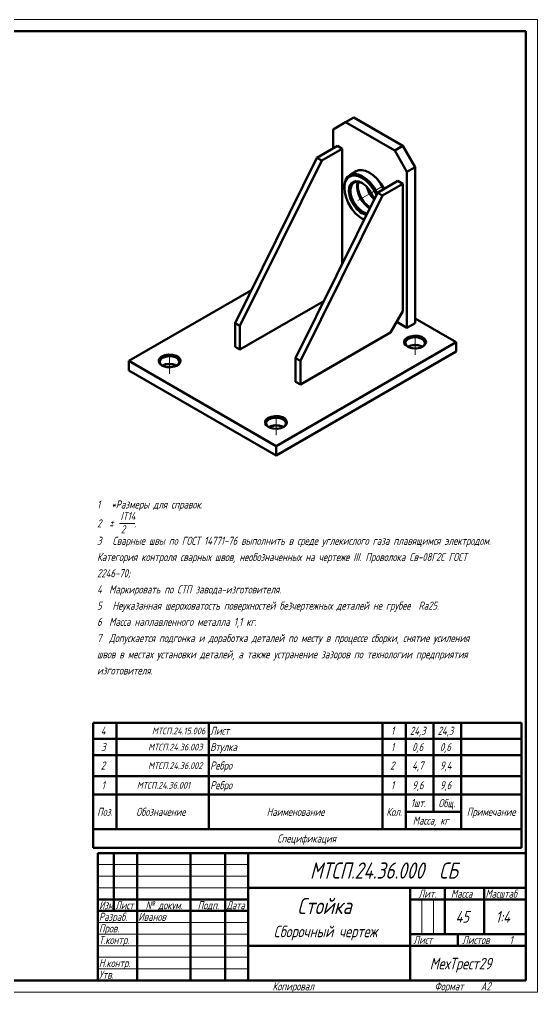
# Model space of a CAD drawing. Header units: millimetres. Extents: x 0 to 594, y 0 to 420.
# Drawn here: x 370.2 to 594, y -0.2 to 420 of the extents above; entities that cross this region are included whole.
import ezdxf

# ---------------------------------------------------------------- set-up
doc = ezdxf.new("R2010")
doc.units = ezdxf.units.MM
for name, pattern in [('K5LT_AXLED', [12, 7.5, -1.5, 1.5, -1.5]), ('K5LT_BASIC', [0]), ('K5LT_THIN', [0])]:
    doc.linetypes.add(name, pattern=pattern)
doc.layers.add('Системный слой', color=7, linetype='Continuous')
doc.styles.add('KTEXTSTYLE', font='GOST_AU.SHX', dxfattribs={"width": 0.96, "height": 5})

# ---------------------------------------------------------------- blocks, each defined once
blk = doc.blocks.new('U0')
at = {"layer": 'Системный слой', "color": 150, "linetype": 'K5LT_BASIC', "lineweight": 60, "true_color": 0x0080ff}
for p, q in [((402.06, 116.28), (412.06, 116.28)), ((402.06, 93.28), (402.06, 116.28)), ((412.06, 116.28), (452.06, 116.28)), ((412.06, 93.28), (412.06, 116.28)), ((452.06, 116.28), (527.06, 116.28)), ((452.06, 93.28), (452.06, 116.28)), ((527.06, 116.28), (537.06, 116.28)), ((527.06, 93.28), (527.06, 116.28)), ((537.06, 116.28), (549.06, 116.28)), ((537.06, 93.28), (537.06, 116.28)), ((549.06, 116.28), (561.06, 116.28)), ((549.06, 93.28), (549.06, 116.28)), ((561.06, 116.28), (587.06, 116.28)), ((561.06, 93.28), (561.06, 116.28)), ((587.06, 93.28), (587.06, 116.28)), ((402.06, 109.28), (412.06, 109.28)), ((412.06, 109.28), (452.06, 109.28)), ((452.06, 109.28), (527.06, 109.28)), ((527.06, 109.28), (537.06, 109.28)), ((537.06, 109.28), (549.06, 109.28)), ((549.06, 109.28), (561.06, 109.28)), ((561.06, 109.28), (587.06, 109.28)), ((402.06, 102.28), (412.06, 102.28)), ((412.06, 102.28), (452.06, 102.28)), ((452.06, 102.28), (527.06, 102.28)), ((527.06, 102.28), (537.06, 102.28)), ((537.06, 102.28), (549.06, 102.28)), ((549.06, 102.28), (561.06, 102.28)), ((561.06, 102.28), (587.06, 102.28)), ((402.06, 85.28), (402.06, 93.28)), ((402.06, 93.28), (412.06, 93.28)), ((412.06, 85.28), (412.06, 93.28)), ((412.06, 93.28), (452.06, 93.28)), ((452.06, 85.28), (452.06, 93.28)), ((452.06, 93.28), (527.06, 93.28)), ((527.06, 85.28), (527.06, 93.28)), ((527.06, 93.28), (537.06, 93.28)), ((537.06, 85.28), (537.06, 93.28)), ((537.06, 93.28), (549.06, 93.28)), ((549.06, 85.28), (549.06, 93.28)), ((549.06, 93.28), (561.06, 93.28)), ((561.06, 85.28), (561.06, 93.28)), ((561.06, 93.28), (587.06, 93.28)), ((587.06, 85.28), (587.06, 93.28)), ((402.06, 85.28), (412.06, 85.28)), ((402.06, 70.28), (402.06, 85.28)), ((412.06, 85.28), (452.06, 85.28)), ((412.06, 70.28), (412.06, 85.28)), ((452.06, 85.28), (527.06, 85.28)), ((452.06, 70.28), (452.06, 85.28)), ((527.06, 85.28), (537.06, 85.28)), ((527.06, 70.28), (527.06, 85.28)), ((537.06, 85.28), (549.06, 85.28)), ((537.06, 77.78), (537.06, 85.28)), ((549.06, 85.28), (561.06, 85.28)), ((549.06, 77.78), (549.06, 85.28)), ((561.06, 85.28), (587.06, 85.28)), ((561.06, 77.78), (561.06, 85.28)), ((587.06, 70.28), (587.06, 85.28)), ((537.06, 77.78), (561.06, 77.78)), ((537.06, 70.28), (537.06, 77.78)), ((561.06, 70.28), (561.06, 77.78)), ((402.06, 70.28), (587.06, 70.28)), ((402.06, 62.28), (402.06, 70.28)), ((587.06, 62.28), (587.06, 70.28)), ((402.06, 62.28), (587.06, 62.28))]:
    blk.add_line(p, q, dxfattribs=at)
at = {"layer": 'Системный слой', "color": 7, "attachment_point": 1, "style": 'KTEXTSTYLE'}
for s, insert, char_height in [('\\H3.5;\\W0.965;\\Q15;\\Q15;4', (405.31, 114.56), 3.5), ('\\H3.5;\\W0.965;\\Q15;\\Q15;\\H2.90;         МТСП.24.15.006', (412.56, 114.21), 2.9), ('\\H3.5;\\W0.965;\\Q15;\\Q15;Лист', (452.56, 114.56), 3.5), ('\\H3.5;\\W0.965;\\Q15;\\Q15;1', (530.68, 114.56), 3.5), ('\\H3.5;\\W0.965;\\Q15;\\Q15;24,3', (538.86, 114.56), 3.5), ('\\H3.5;\\W0.965;\\Q15;\\Q15;24,3', (550.86, 114.56), 3.5), ('\\H3.5;\\W0.965;\\Q15;\\Q15;3', (405.45, 107.56), 3.5), ('\\H3.5;\\W0.965;\\Q15;\\Q15;\\H2.90;        МТСП.24.36.003', (412.56, 107.21), 2.9), ('\\H3.5;\\W0.965;\\Q15;\\Q15;Втулка', (452.56, 107.56), 3.5), ('\\H3.5;\\W0.965;\\Q15;\\Q15;1', (530.68, 107.56), 3.5), ('\\H3.5;\\W0.965;\\Q15;\\Q15;0,6', (539.83, 107.56), 3.5), ('\\H3.5;\\W0.965;\\Q15;\\Q15;0,6', (551.83, 107.56), 3.5), ('\\H3.5;\\W0.965;\\Q15;\\Q15;2', (405.31, 99.56), 3.5), ('\\H3.5;\\W0.965;\\Q15;\\Q15;\\H2.90;        МТСП.24.36.002', (412.56, 99.21), 2.9), ('\\H3.5;\\W0.965;\\Q15;\\Q15;Ребро', (452.56, 99.56), 3.5), ('\\H3.5;\\W0.965;\\Q15;\\Q15;2', (530.31, 99.56), 3.5), ('\\H3.5;\\W0.965;\\Q15;\\Q15;4,7', (539.83, 99.56), 3.5), ('\\H3.5;\\W0.965;\\Q15;\\Q15;9,4', (551.83, 99.56), 3.5), ('\\H3.5;\\W0.965;\\Q15;\\Q15;1', (405.68, 91.06), 3.5), ('\\H3.5;\\W0.965;\\Q15;\\Q15;\\H2.90;МТСП.24.36.001', (420.9, 90.72), 2.9), ('\\H3.5;\\W0.965;\\Q15;\\Q15;Ребро', (452.56, 91.06), 3.5), ('\\H3.5;\\W0.965;\\Q15;\\Q15;1', (530.68, 91.06), 3.5), ('\\H3.5;\\W0.965;\\Q15;\\Q15;9,6', (539.83, 91.06), 3.5), ('\\H3.5;\\W0.965;\\Q15;\\Q15;9,6', (551.83, 91.06), 3.5), ('\\H3.5;\\W0.965;\\Q15;\\Q15;1шт.', (539.22, 83.35), 3.5), ('\\H3.5;\\W0.965;\\Q15;\\Q15;Общ.', (551.17, 83.31), 3.5), ('\\H3.5;\\W0.965;\\Q15;\\Q15;Поз.', (403.73, 79.57), 3.5), ('\\H3.5;\\W0.965;\\Q15;\\Q15;Обозначение', (420.63, 79.56), 3.5), ('\\H3.5;\\W0.965;\\Q15;\\Q15;Наименование', (476.98, 79.56), 3.5), ('\\H3.5;\\W0.965;\\Q15;\\Q15;Кол.', (528.68, 79.57), 3.5), ('\\H3.5;\\W0.965;\\Q15;\\Q15;Масса, кг', (540.09, 75.81), 3.5), ('\\H3.5;\\W0.965;\\Q15;\\Q15;Примечание', (563.42, 79.58), 3.5), ('\\H3.5;\\W0.965;\\Q15;\\Q15;Спецификация', (481.56, 68.06), 3.5)]:
    blk.add_mtext(s, dxfattribs=dict(at, insert=insert, char_height=char_height))
blk = doc.blocks.new('U10')
at = {"layer": 'Системный слой', "color": 150, "linetype": 'K5LT_BASIC', "lineweight": 60, "true_color": 0x0080ff}
for p, q in [((516.02, 347.95), (516.24, 346.22)), ((516.24, 346.22), (516.84, 344.27)), ((516.84, 344.27), (517.88, 342.24)), ((517.88, 342.24), (519.25, 340.38)), ((519.25, 340.38), (520.76, 338.97)), ((520.76, 338.97), (521.49, 338.47))]:
    blk.add_line(p, q, dxfattribs=at)
blk = doc.blocks.new('U11')
at = {"layer": 'Системный слой', "color": 150, "linetype": 'K5LT_BASIC', "lineweight": 60, "true_color": 0x0080ff}
for p, q in [((513.79, 353.18), (512.86, 352.8)), ((515.11, 353.32), (513.79, 353.18)), ((516.59, 353.07), (515.11, 353.32)), ((518.22, 352.39), (516.59, 353.07)), ((510.72, 349.49), (510.53, 347.79)), ((511.18, 350.91), (510.72, 349.49)), ((511.91, 352.02), (511.18, 350.91)), ((512.86, 352.8), (511.91, 352.02)), ((519.95, 351.24), (518.22, 352.39)), ((521.73, 349.57), (519.95, 351.24)), ((523.4, 347.44), (521.73, 349.57)), ((510.53, 347.79), (510.53, 347.65)), ((524.78, 345.05), (523.4, 347.44)), ((518.49, 333.87), (519.09, 333.55))]:
    blk.add_line(p, q, dxfattribs=at)
blk = doc.blocks.new('U12')
at = {"layer": 'Системный слой', "color": 150, "linetype": 'K5LT_BASIC', "lineweight": 60, "true_color": 0x0080ff}
for p, q in [((511.04, 350.11), (510.64, 348.66)), ((511.71, 351.25), (511.04, 350.11)), ((512.6, 352.07), (511.71, 351.25)), ((513.71, 352.54), (512.6, 352.07)), ((515.01, 352.66), (513.71, 352.54)), ((516.47, 352.38), (515.01, 352.66)), ((518.08, 351.66), (516.47, 352.38)), ((519.79, 350.47), (518.08, 351.66)), ((521.52, 348.76), (519.79, 350.47)), ((510.64, 348.66), (510.53, 347.24)), ((510.53, 347.24), (510.71, 345.28)), ((510.71, 345.28), (511.26, 343.09)), ((523.12, 346.6), (521.52, 348.76)), ((524.38, 344.24), (523.12, 346.6)), ((511.26, 343.09), (512.23, 340.74)), ((512.23, 340.74), (513.61, 338.41)), ((513.61, 338.41), (515.27, 336.37)), ((515.27, 336.37), (517.01, 334.82)), ((517.01, 334.82), (518.13, 334.07)), ((518.13, 334.07), (519.11, 333.58))]:
    blk.add_line(p, q, dxfattribs=at)
blk = doc.blocks.new('U13')
at = {"layer": 'Системный слой', "color": 150, "linetype": 'K5LT_BASIC', "lineweight": 60, "true_color": 0x0080ff}
for p, q in [((516.82, 354.86), (515.69, 354.43)), ((518.16, 354.94), (516.82, 354.86)), ((519.67, 354.63), (518.16, 354.94)), ((521.32, 353.87), (519.67, 354.63)), ((522.72, 352.92), (521.32, 353.87)), ((524.5, 351.27), (522.72, 352.92)), ((526.18, 349.15), (524.5, 351.27)), ((527.57, 346.76), (526.18, 349.15))]:
    blk.add_line(p, q, dxfattribs=at)
blk = doc.blocks.new('U14')
at = {"layer": 'Системный слой', "color": 150, "linetype": 'K5LT_BASIC', "lineweight": 60, "true_color": 0x0080ff}
for p, q in [((513.98, 348.88), (513.46, 347.9)), ((514.74, 349.55), (513.98, 348.88)), ((514.83, 349.6), (514.74, 349.55)), ((515.82, 349.89), (514.83, 349.6)), ((516.99, 349.79), (515.82, 349.89)), ((518.31, 349.28), (516.99, 349.79)), ((513.46, 347.9), (513.2, 346.61)), ((513.2, 346.61), (513.26, 345.05)), ((513.26, 345.05), (513.68, 343.25)), ((513.68, 343.25), (514.52, 341.29)), ((514.52, 341.29), (515.75, 339.4)), ((515.75, 339.4), (517.19, 337.87)), ((517.19, 337.87), (518.49, 336.93)), ((518.49, 336.93), (519.83, 336.36)), ((519.83, 336.36), (520.42, 336.24))]:
    blk.add_line(p, q, dxfattribs=at)
blk = doc.blocks.new('U15')
at = {"layer": 'Системный слой', "color": 150, "linetype": 'K5LT_BASIC', "lineweight": 60, "true_color": 0x0080ff}
for p, q in [((513.59, 349.36), (512.95, 348.47)), ((514.45, 349.94), (513.59, 349.36)), ((515.51, 350.15), (514.45, 349.94)), ((516.75, 349.98), (515.51, 350.15)), ((518.13, 349.38), (516.75, 349.98)), ((518.49, 349.17), (518.13, 349.38)), ((519.99, 347.95), (518.49, 349.17)), ((512.57, 347.26), (512.49, 345.77)), ((512.49, 345.77), (512.74, 344.01)), ((512.95, 348.47), (512.57, 347.26)), ((521.44, 346.24), (519.99, 347.95)), ((522.62, 344.24), (521.44, 346.24)), ((512.74, 344.01), (513.38, 342.06)), ((513.38, 342.06), (514.45, 340.03)), ((523.39, 342.24), (522.62, 344.24)), ((514.45, 340.03), (515.85, 338.2)), ((515.85, 338.2), (517.35, 336.83)), ((517.35, 336.83), (518.13, 336.32)), ((518.13, 336.32), (519.52, 335.72)), ((519.52, 335.72), (520.1, 335.59))]:
    blk.add_line(p, q, dxfattribs=at)
blk = doc.blocks.new('U16')
at = {"layer": 'Системный слой', "color": 150, "linetype": 'K5LT_BASIC', "lineweight": 60, "true_color": 0x0080ff}
for p, q in [((522.93, 352.82), (521.67, 353.67)), ((524.67, 351.23), (522.93, 352.82)), ((526.32, 349.16), (524.67, 351.23)), ((527.67, 346.82), (526.32, 349.16))]:
    blk.add_line(p, q, dxfattribs=at)
blk = doc.blocks.new('U17')
at = {"layer": 'Системный слой', "color": 150, "linetype": 'K5LT_BASIC', "lineweight": 60, "true_color": 0x0080ff}
for p, q in [((516.43, 349.89), (516.08, 348.7)), ((516.08, 348.7), (516.01, 347.75)), ((516.01, 347.75), (516.19, 346.1)), ((516.19, 346.1), (516.74, 344.24)), ((516.74, 344.24), (517.72, 342.27)), ((517.72, 342.27), (519.05, 340.47)), ((519.05, 340.47), (520.51, 339.11)), ((520.51, 339.11), (521.32, 338.56)), ((521.32, 338.56), (521.52, 338.45))]:
    blk.add_line(p, q, dxfattribs=at)
blk = doc.blocks.new('U18')
at = {"layer": 'Системный слой', "color": 150, "linetype": 'K5LT_BASIC', "lineweight": 60, "true_color": 0x0080ff}
for p, q in [((477.84, 243.95), (478.01, 244.05)), ((478.01, 244.05), (479.18, 244.53)), ((479.18, 244.53), (480.7, 244.76)), ((480.7, 244.76), (482.39, 244.64)), ((482.39, 244.64), (483.8, 244.17)), ((483.8, 244.17), (484.02, 244.05)), ((484.02, 244.05), (484.18, 243.95))]:
    blk.add_line(p, q, dxfattribs=at)
blk = doc.blocks.new('U19')
at = {"layer": 'Системный слой', "color": 150, "linetype": 'K5LT_BASIC', "lineweight": 60, "true_color": 0x0080ff}
for p, q in [((537.06, 281.02), (537.65, 281.71)), ((537.65, 281.71), (538.11, 282.02)), ((538.11, 282.02), (539.28, 282.5)), ((539.28, 282.5), (540.81, 282.73)), ((540.81, 282.73), (542.49, 282.6)), ((542.49, 282.6), (543.9, 282.14)), ((543.9, 282.14), (544.82, 281.48)), ((536.87, 280.28), (537.06, 281.02)), ((536.88, 280.09), (536.87, 280.28)), ((537.19, 279.34), (536.88, 280.09)), ((537.94, 278.65), (537.19, 279.34)), ((544.58, 278.86), (544.29, 278.65)), ((545.17, 279.54), (544.58, 278.86)), ((544.82, 281.48), (545.29, 280.75)), ((545.37, 280.28), (545.17, 279.54)), ((545.29, 280.75), (545.37, 280.28))]:
    blk.add_line(p, q, dxfattribs=at)
blk = doc.blocks.new('U20')
at = {"layer": 'Системный слой', "color": 150, "linetype": 'K5LT_BASIC', "lineweight": 60, "true_color": 0x0080ff}
for p, q in [((431.88, 270.48), (432.04, 270.59)), ((432.04, 270.59), (433.22, 271.07)), ((433.22, 271.07), (434.74, 271.3)), ((434.74, 271.3), (436.43, 271.17)), ((436.43, 271.17), (437.84, 270.7)), ((437.84, 270.7), (438.06, 270.59)), ((438.06, 270.59), (438.22, 270.48))]:
    blk.add_line(p, q, dxfattribs=at)
blk = doc.blocks.new('U21')
at = {"layer": 'Системный слой', "color": 150, "linetype": 'K5LT_BASIC', "lineweight": 60, "true_color": 0x0080ff}
for p, q in [((431, 272.86), (431.59, 273.54)), ((431.59, 273.54), (432.04, 273.85)), ((432.04, 273.85), (433.22, 274.33)), ((433.22, 274.33), (434.74, 274.56)), ((434.74, 274.56), (436.43, 274.44)), ((436.43, 274.44), (437.84, 273.97)), ((437.84, 273.97), (438.76, 273.32)), ((438.76, 273.32), (439.22, 272.58)), ((430.8, 272.12), (431, 272.86)), ((430.81, 271.93), (430.8, 272.12)), ((431.12, 271.18), (430.81, 271.93)), ((431.88, 270.48), (431.12, 271.18)), ((438.51, 270.7), (438.22, 270.48)), ((439.1, 271.38), (438.51, 270.7)), ((439.3, 272.12), (439.1, 271.38)), ((439.22, 272.58), (439.3, 272.12))]:
    blk.add_line(p, q, dxfattribs=at)
blk = doc.blocks.new('U22')
at = {"layer": 'Системный слой', "color": 150, "linetype": 'K5LT_BASIC', "lineweight": 60, "true_color": 0x0080ff}
for p, q in [((537.94, 278.65), (538.11, 278.75)), ((538.11, 278.75), (539.28, 279.23)), ((539.28, 279.23), (540.81, 279.46)), ((540.81, 279.46), (542.49, 279.34)), ((542.49, 279.34), (543.9, 278.87)), ((543.9, 278.87), (544.12, 278.75)), ((544.12, 278.75), (544.29, 278.65))]:
    blk.add_line(p, q, dxfattribs=at)
blk = doc.blocks.new('U23')
at = {"layer": 'Системный слой', "color": 150, "linetype": 'K5LT_BASIC', "lineweight": 60, "true_color": 0x0080ff}
for p, q in [((430.34, 272.88), (430.71, 273.64)), ((430.71, 273.64), (431.47, 274.33)), ((431.47, 274.33), (431.69, 274.47)), ((431.69, 274.47), (432.92, 274.98)), ((432.92, 274.98), (434.51, 275.25)), ((434.51, 275.25), (436.3, 275.17)), ((436.3, 275.17), (437.87, 274.73)), ((437.87, 274.73), (438.97, 274.08)), ((438.97, 274.08), (439.6, 273.32)), ((439.6, 273.32), (439.8, 272.52)), ((430.36, 272.08), (430.34, 272.88)), ((430.8, 271.3), (430.36, 272.08)), ((431.69, 270.59), (430.8, 271.3)), ((432.23, 270.32), (431.69, 270.59)), ((433.8, 269.88), (432.23, 270.32)), ((435.59, 269.8), (433.8, 269.88)), ((437.18, 270.07), (435.59, 269.8)), ((438.41, 270.59), (437.18, 270.07)), ((439.01, 271.01), (438.41, 270.59)), ((439.6, 271.74), (439.01, 271.01)), ((439.8, 272.52), (439.6, 271.74))]:
    blk.add_line(p, q, dxfattribs=at)
blk = doc.blocks.new('U24')
at = {"layer": 'Системный слой', "color": 150, "linetype": 'K5LT_BASIC', "lineweight": 60, "true_color": 0x0080ff}
for p, q in [((431.88, 270.48), (433.18, 270.96)), ((433.18, 270.96), (434.82, 271.18)), ((434.82, 271.18), (436.6, 271.04)), ((436.6, 271.04), (438.1, 270.55)), ((438.1, 270.55), (438.22, 270.48))]:
    blk.add_line(p, q, dxfattribs=at)
blk = doc.blocks.new('U25')
at = {"layer": 'Системный слой', "color": 150, "linetype": 'K5LT_BASIC', "lineweight": 60, "true_color": 0x0080ff}
for p, q in [((536.4, 281.04), (536.78, 281.81)), ((536.78, 281.81), (537.54, 282.49)), ((537.54, 282.49), (537.76, 282.63)), ((537.76, 282.63), (538.99, 283.14)), ((538.99, 283.14), (540.58, 283.42)), ((540.58, 283.42), (542.37, 283.34)), ((542.37, 283.34), (543.94, 282.9)), ((543.94, 282.9), (545.03, 282.24)), ((545.03, 282.24), (545.66, 281.48)), ((536.43, 280.24), (536.4, 281.04)), ((536.87, 279.46), (536.43, 280.24)), ((537.76, 278.75), (536.87, 279.46)), ((538.29, 278.48), (537.76, 278.75)), ((539.87, 278.05), (538.29, 278.48)), ((541.65, 277.97), (539.87, 278.05)), ((543.24, 278.24), (541.65, 277.97)), ((544.47, 278.75), (543.24, 278.24)), ((545.07, 279.17), (544.47, 278.75)), ((545.66, 279.9), (545.07, 279.17)), ((545.66, 281.48), (545.87, 280.69)), ((545.87, 280.69), (545.66, 279.9))]:
    blk.add_line(p, q, dxfattribs=at)
blk = doc.blocks.new('U26')
at = {"layer": 'Системный слой', "color": 150, "linetype": 'K5LT_BASIC', "lineweight": 60, "true_color": 0x0080ff}
for p, q in [((479.18, 247.8), (480.7, 248.03)), ((480.7, 248.03), (482.39, 247.9)), ((476.76, 245.58), (476.96, 246.32)), ((476.77, 245.39), (476.76, 245.58)), ((477.09, 244.64), (476.77, 245.39)), ((476.96, 246.32), (477.55, 247)), ((477.84, 243.95), (477.09, 244.64)), ((477.55, 247), (478.01, 247.32)), ((478.01, 247.32), (479.18, 247.8)), ((482.39, 247.9), (483.8, 247.43)), ((483.8, 247.43), (484.72, 246.78)), ((484.47, 244.16), (484.18, 243.95)), ((485.06, 244.84), (484.47, 244.16)), ((484.72, 246.78), (485.19, 246.04)), ((485.26, 245.58), (485.06, 244.84)), ((485.19, 246.04), (485.26, 245.58))]:
    blk.add_line(p, q, dxfattribs=at)
blk = doc.blocks.new('U27')
at = {"layer": 'Системный слой', "color": 150, "linetype": 'K5LT_BASIC', "lineweight": 60, "true_color": 0x0080ff}
for p, q in [((477.65, 247.93), (478.89, 248.44)), ((478.89, 248.44), (480.48, 248.71)), ((480.48, 248.71), (482.26, 248.64)), ((482.26, 248.64), (483.83, 248.2)), ((483.83, 248.2), (484.93, 247.54)), ((476.3, 246.34), (476.67, 247.11)), ((476.33, 245.54), (476.3, 246.34)), ((476.76, 244.76), (476.33, 245.54)), ((476.67, 247.11), (477.43, 247.79)), ((477.65, 244.05), (476.76, 244.76)), ((477.43, 247.79), (477.65, 247.93)), ((478.19, 243.78), (477.65, 244.05)), ((479.76, 243.34), (478.19, 243.78)), ((484.37, 244.05), (483.14, 243.54)), ((484.97, 244.47), (484.37, 244.05)), ((484.93, 247.54), (485.56, 246.78)), ((485.56, 245.2), (484.97, 244.47)), ((485.56, 246.78), (485.76, 245.98)), ((485.76, 245.98), (485.56, 245.2)), ((481.55, 243.27), (479.76, 243.34)), ((483.14, 243.54), (481.55, 243.27))]:
    blk.add_line(p, q, dxfattribs=at)
blk = doc.blocks.new('U28')
at = {"layer": 'Системный слой', "color": 150, "linetype": 'K5LT_BASIC', "lineweight": 60, "true_color": 0x0080ff}
for p, q in [((477.84, 243.95), (479.14, 244.43)), ((479.14, 244.43), (480.78, 244.65)), ((480.78, 244.65), (482.56, 244.5)), ((482.56, 244.5), (484.06, 244.01)), ((484.06, 244.01), (484.18, 243.95))]:
    blk.add_line(p, q, dxfattribs=at)
blk = doc.blocks.new('U29')
at = {"layer": 'Системный слой', "color": 150, "linetype": 'K5LT_BASIC', "lineweight": 60, "true_color": 0x0080ff}
for p, q in [((537.94, 278.65), (539.24, 279.13)), ((539.24, 279.13), (540.88, 279.35)), ((540.88, 279.35), (542.67, 279.2)), ((542.67, 279.2), (544.16, 278.71)), ((544.16, 278.71), (544.29, 278.65))]:
    blk.add_line(p, q, dxfattribs=at)
blk = doc.blocks.new('U30')
at = {"layer": 'Системный слой', "color": 150, "linetype": 'K5LT_BASIC', "lineweight": 60, "true_color": 0x0080ff}
for p, q in [((516.37, 347.95), (516.54, 349.4)), ((516.54, 349.4), (516.68, 349.86)), ((516.43, 346.98), (516.37, 347.95)), ((516.88, 345.04), (516.43, 346.98)), ((517.78, 342.98), (516.88, 345.04)), ((518.99, 341.15), (517.78, 342.98)), ((520.33, 339.74), (518.99, 341.15)), ((521.67, 338.77), (520.33, 339.74))]:
    blk.add_line(p, q, dxfattribs=at)
blk = doc.blocks.new('U31')
at = {"layer": 'Системный слой', "color": 150, "linetype": 'K5LT_BASIC', "lineweight": 60, "true_color": 0x0080ff}
for p, q in [((520.95, 345.74), (520.22, 347.72)), ((522.07, 343.8), (520.95, 345.74)), ((523.39, 342.23), (522.07, 343.8))]:
    blk.add_line(p, q, dxfattribs=at)
blk = doc.blocks.new('U32')
at = {"color": 7, "linetype": 'K5LT_THIN', "lineweight": 18}
for p, q in [((0, 420), (594, 420)), ((594, 420), (594, 0)), ((404, 55), (469, 55)), ((404, 50), (469, 50)), ((404, 45), (469, 45)), ((543.96, 25), (543.96, 40)), ((548.98, 25), (548.98, 40)), ((404, 30), (469, 30)), ((404, 25), (469, 25)), ((404, 20), (469, 20)), ((404, 15), (469, 15)), ((404, 10), (469, 10)), ((594, 0), (0, 0))]:
    blk.add_line(p, q, dxfattribs=at)
at = {"color": 150, "linetype": 'K5LT_BASIC', "lineweight": 60, "true_color": 0x0080ff}
for p, q in [((20, 415), (589, 415)), ((589, 415), (589, 5)), ((404, 60), (589, 60)), ((404, 5), (404, 60)), ((411, 35), (411, 60)), ((421, 5), (421, 60)), ((444, 5), (444, 60)), ((459, 5), (459, 60)), ((469, 5), (469, 60)), ((469, 45), (589, 45)), ((539, 5), (539, 45)), ((554, 25), (554, 45)), ((571, 25), (571, 45)), ((404, 40), (469, 40)), ((539, 40), (554, 40)), ((554, 40), (589, 40)), ((404, 35), (469, 35)), ((539, 25), (589, 25)), ((559.57, 20), (559.57, 25)), ((469, 20), (539, 20)), ((539, 20), (589, 20)), ((589, 5), (20, 5))]:
    blk.add_line(p, q, dxfattribs=at)
at = {"color": 7, "attachment_point": 1, "style": 'KTEXTSTYLE'}
for s, insert, char_height in [('\\H3.5;\\W0.965;\\Q15;\\Q15;\\H7.00;МТСП.24.36.000', (495.68, 55.95), 7), ('\\H3.5;\\W0.965;\\Q15;\\Q15;\\H7.00; ', (548.47, 55.95), 7), ('\\H3.5;\\W0.965;\\Q15;\\Q15;\\H7.00;СБ', (551.43, 55.95), 7), ('\\H3.5;\\W0.965;\\Q15;\\Q15;Лит.', (542.56, 44.23), 3.5), ('\\H3.5;\\W0.965;\\Q15;\\Q15;Масса', (556.58, 44.23), 3.5), ('\\H3.5;\\W0.965;\\Q15;\\Q15;\\W0.941;Масштаб', (571.52, 44.23), 3.5), ('\\H3.5;\\W0.965;\\Q15;\\Q15;\\W0.797;Изм.', (404.61, 39.23), 3.5), ('\\H3.5;\\W0.965;\\Q15;\\Q15;\\W0.807;Лист', (411.6, 39.23), 3.5), ('\\H3.5;\\W0.965;\\Q15;\\Q15;№ докум.', (424.67, 39.23), 3.5), ('\\H3.5;\\W0.965;\\Q15;\\Q15;Подп.', (447.15, 39.23), 3.5), ('\\H3.5;\\W0.965;\\Q15;\\Q15;\\W0.807;Дата', (459.6, 39.23), 3.5), ('\\H3.5;\\W0.965;\\Q15;\\Q15;\\H7.00;Стойка', (490.22, 40.65), 7), ('\\H3.5;\\W0.965;\\Q15;\\Q15;Разраб.', (404.5, 34.23), 3.5), ('\\H3.5;\\W0.965;\\Q15;\\Q15;Иванов', (421.5, 34.23), 3.5), ('\\H3.5;\\W0.965;\\Q15;\\Q15;\\H5.00;45', (558.61, 34.97), 5), ('\\H3.5;\\W0.965;\\Q15;\\Q15;\\H5.00;1:4', (575.92, 34.97), 5), ('\\H3.5;\\W0.965;\\Q15;\\Q15;Пров.', (404.5, 29.23), 3.5), ('\\H3.5;\\W0.965;\\Q15;\\Q15;\\H5.00;Сборочный чертеж', (480.01, 28.65), 5), ('\\H3.5;\\W0.965;\\Q15;\\Q15;Т.контр.', (404.5, 24.23), 3.5), ('\\H3.5;\\W0.965;\\Q15;\\Q15;Лист', (540.36, 24.23), 3.5), ('\\H3.5;\\W0.965;\\Q15;\\Q15;Листов', (561.41, 24.23), 3.5), ('\\H3.5;\\W0.965;\\Q15;\\Q15;1', (581.91, 24.23), 3.5), ('\\H3.5;\\W0.965;\\Q15;\\Q15;Н.контр.', (404.5, 14.23), 3.5), ('\\H3.5;\\W0.965;\\Q15;\\Q15;\\H5.00;МехТрест29', (547.41, 14.77), 5), ('\\H3.5;\\W0.965;\\Q15;\\Q15;Утв.', (404.5, 9.23), 3.5), ('\\H3.5;\\W0.965;\\Q15;\\Q15;Копировал', (479.5, 4.23), 3.5), ('\\H3.5;\\W0.965;\\Q15;\\Q15;Формат', (549.5, 4.23), 3.5), ('\\H3.5;\\W0.965;\\Q15;\\Q15;A2', (569.5, 4.23), 3.5)]:
    blk.add_mtext(s, dxfattribs=dict(at, insert=insert, char_height=char_height))
blk = doc.blocks.new('U33')
at = {"color": 7, "linetype": 'K5LT_THIN', "lineweight": 18}
blk.add_line((413.33, 202.37), (420, 202.37), dxfattribs=at)
at = {"color": 7, "char_height": 3.5, "attachment_point": 1, "style": 'KTEXTSTYLE'}
for s, insert in [('\\H3.5;\\W0.965;\\Q15;\\Q15;1', (403.7, 212.29)), ('\\H3.5;\\W0.965;\\Q15;\\Q15; *Размеры для справок.', (408.18, 212.29)), ('\\H3.5;\\W0.965;\\Q15;\\Q15;IT14', (413.85, 207.3)), ('\\H3.5;\\W0.965;\\Q15;\\Q15;2', (403.7, 204.12)), ('\\H3.5;\\W0.965;\\Q15;\\Q15;±', (408.92, 204.12)), ('\\H3.5;\\W0.965;\\Q15;\\Q15; ', (410.86, 204.12)), ('\\H3.5;\\W0.965;\\Q15;\\Q15;2', (414, 201.6)), ('\\H3.5;\\W0.965;\\Q15;\\Q15;.', (419.71, 204.12)), ('\\H3.5;\\W0.965;\\Q15;\\Q15;3', (403.7, 196.61)), ('\\H3.5;\\W0.965;\\Q15;\\Q15; Сварные швы по ГОСТ 14771-76 выполнить в среде углекислого газа плавящимся электродом.', (408.64, 196.61)), ('\\H3.5;\\W0.965;\\Q15;\\Q15;Категория контроля сварных швов, необозначенных на чертеже III. Проволока Св-08Г2С ГОСТ', (403.7, 189.61)), ('\\H3.5;\\W0.965;\\Q15;\\Q15;2246-70;', (403.7, 182.61)), ('\\H3.5;\\W0.965;\\Q15;\\Q15;4', (403.7, 175.61)), ('\\H3.5;\\W0.965;\\Q15;\\Q15;Маркировать по СТП завода-изготовителя. ', (408.92, 175.61)), ('\\H3.5;\\W0.965;\\Q15;\\Q15;5', (403.7, 168.61)), ('\\H3.5;\\W0.965;\\Q15;\\Q15; Неуказанная шероховатость поверхностей безчертежных деталей не грубее  Ra25.', (408.64, 168.61)), ('\\H3.5;\\W0.965;\\Q15;\\Q15;6', (403.7, 161.61)), ('\\H3.5;\\W0.965;\\Q15;\\Q15;Масса наплавленного металла 1,1 кг. ', (408.92, 161.61)), ('\\H3.5;\\W0.965;\\Q15;\\Q15;7', (403.7, 154.61)), ('\\H3.5;\\W0.965;\\Q15;\\Q15;Допускается подгонка и доработка деталей по месту в процессе сборки, снятие усиления', (408.92, 154.61)), ('\\H3.5;\\W0.965;\\Q15;\\Q15;швов в местах установки деталей, а также устранение зазоров по технологии предприятия ', (403.7, 147.61)), ('\\H3.5;\\W0.965;\\Q15;\\Q15;изготовителя.', (403.7, 140.61))]:
    blk.add_mtext(s, dxfattribs=dict(at, insert=insert))

msp = doc.modelspace()

# ---------------------------------------------------------------- linework, layer by layer
at = {"layer": 'Системный слой', "color": 150, "linetype": 'K5LT_BASIC', "lineweight": 60, "true_color": 0x0080ff}
for p, q in [((511.0639, 375.6087), (505.7606, 372.5468)), ((511.0639, 375.6087), (514.5994, 377.6499)), ((511.0639, 375.6087), (532.2771, 363.3612)), ((514.5994, 377.6499), (535.8126, 365.4025)), ((505.7606, 364.3819), (505.7606, 372.5468)), ((498.6895, 360.2994), (507.5283, 365.4025)), ((500.8108, 359.0746), (509.6496, 364.1777)), ((509.6496, 364.1777), (507.5283, 365.4025)), ((509.6496, 364.1777), (509.6496, 314.4735)), ((532.2771, 363.3612), (535.8126, 365.4025)), ((537.5804, 354.1757), (532.2771, 363.3612)), ((535.8126, 365.4025), (541.1159, 356.2169)), ((463.3342, 288.8559), (498.6895, 360.2994)), ((465.4555, 287.6312), (500.8108, 359.0746)), ((500.8108, 359.0746), (498.6895, 360.2994)), ((515.6919, 354.4314), (512.8635, 352.7984)), ((521.6705, 353.67), (521.3169, 353.8742)), ((537.5804, 354.1757), (541.1159, 356.2169)), ((537.5804, 354.1757), (537.5804, 286.8147)), ((541.1159, 356.2169), (541.1159, 288.8559)), ((524.8524, 345.1942), (533.6913, 350.2973)), ((526.9738, 343.9695), (535.8126, 349.0726)), ((533.6913, 350.2973), (535.8126, 349.0726)), ((535.8126, 349.0726), (535.8126, 293.959)), ((489.4971, 273.7507), (524.8524, 345.1942)), ((510.5335, 347.2401), (510.5335, 347.6484)), ((524.8524, 345.1942), (526.9738, 343.9695)), ((491.6184, 272.526), (526.9738, 343.9695)), ((518.1349, 334.0741), (518.4885, 333.87)), ((470.4052, 303.1446), (417.3722, 272.526)), ((501.6593, 298.3273), (465.4555, 277.425)), ((535.8126, 293.959), (530.5093, 284.7735)), ((558.7936, 280.691), (541.1159, 290.8972)), ((463.3342, 278.6497), (463.3342, 288.8559)), ((465.4555, 287.6312), (463.3342, 288.8559)), ((465.4555, 277.425), (465.4555, 287.6312)), ((537.5804, 286.8147), (533.1609, 289.3662)), ((537.5804, 286.8147), (541.1159, 288.8559)), ((530.5093, 284.7735), (491.6184, 262.3198)), ((465.4555, 277.425), (463.3342, 278.6497)), ((481.0118, 235.7837), (558.7936, 280.691)), ((558.7936, 276.6085), (558.7936, 280.691)), ((481.0118, 231.7012), (558.7936, 276.6085)), ((489.4971, 273.7507), (491.6184, 272.526)), ((489.4971, 263.5445), (489.4971, 273.7507)), ((417.3722, 268.4435), (417.3722, 272.526)), ((417.3722, 272.526), (481.0118, 235.7837)), ((491.6184, 262.3198), (491.6184, 272.526)), ((417.3722, 268.4435), (481.0118, 231.7012)), ((489.4971, 263.5445), (491.6184, 262.3198)), ((481.0118, 231.7012), (481.0118, 235.7837))]:
    msp.add_line(p, q, dxfattribs=at)
at = {"layer": 'Системный слой', "color": 30, "linetype": 'K5LT_AXLED', "lineweight": 18, "true_color": 0xff8000}
for p, q in [((516.4029, 341.8515), (521.6705, 344.8927)), ((521.6705, 344.8927), (526.938, 347.9339)), ((541.1159, 282.691), (541.1159, 274.6085)), ((435.0499, 274.526), (435.0499, 266.4435)), ((481.0118, 247.9899), (481.0118, 239.9074))]:
    msp.add_line(p, q, dxfattribs=at)

# ---------------------------------------------------------------- block references
for name in ['U32', 'U33']:
    msp.add_blockref(name, (0, 0))
at = {"layer": 'Системный слой'}
for name in ['U11', 'U13', 'U16', 'U12', 'U15', 'U14', 'U17', 'U30', 'U10', 'U31', 'U25', 'U19', 'U22', 'U29', 'U23', 'U21', 'U20', 'U24', 'U27', 'U26', 'U18', 'U28', 'U0']:
    msp.add_blockref(name, (0, 0), dxfattribs=at)

doc.saveas('drawing.dxf')
